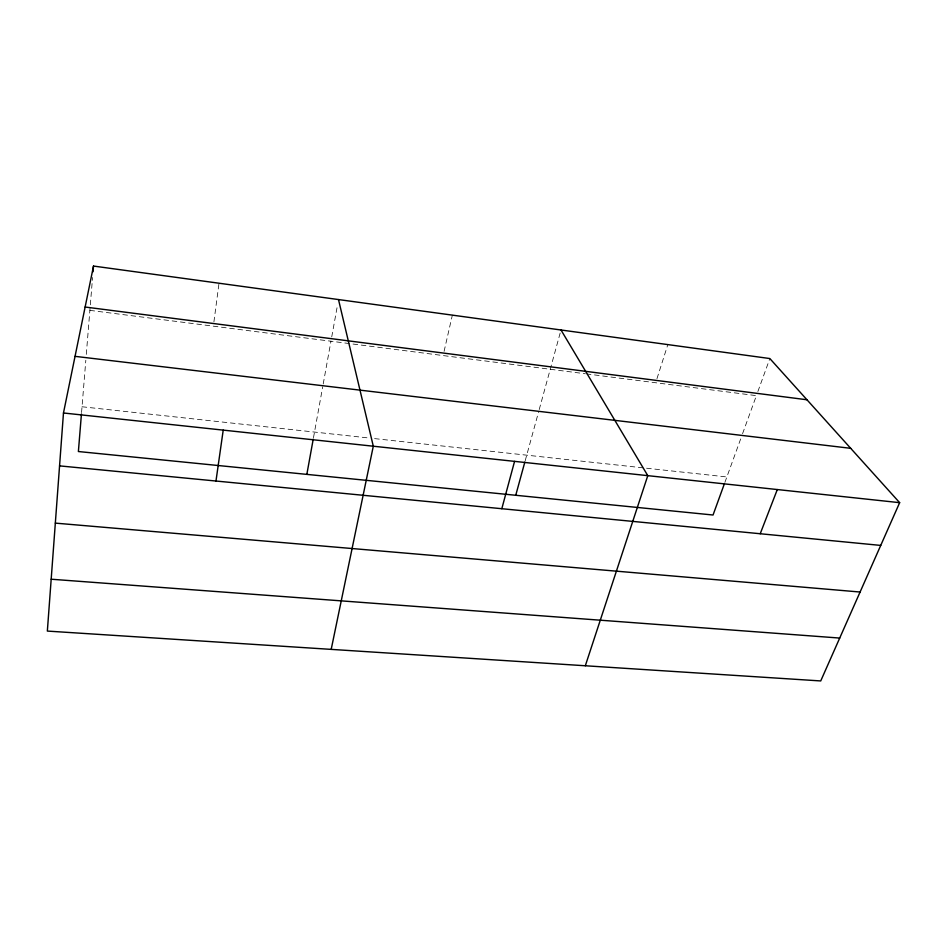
<?xml version="1.0" encoding="UTF-8"?>
<svg xmlns="http://www.w3.org/2000/svg" width="947" height="947" viewBox="0 0 947 947"><rect width="100%" height="100%" fill="white"/><g stroke="black" fill="none" stroke-linecap="round" stroke-linejoin="round"><path stroke-width="0.71" stroke-dasharray="4.74 3.55" d="M81.56 412.537L85.822 360.251M86.295 354.391L92.214 281.78M92.333 280.348L92.569 277.495M213.915 321.873L219.017 283.224M313.481 437.703L322.702 386.814M323.211 383.973L330.953 341.216M331.734 336.907L337.463 305.301M444.084 351.384L452.358 315.126M525.206 460.704L538.452 412.359M539.21 409.578L560.612 331.391M656.958 378.67L667.836 344.59M724.893 482.39L741.584 436.401M742.566 433.679L756.381 395.645L586.844 373.947M757.872 391.525L769.84 358.546M82.034 406.76L368.738 437.976M374.61 438.615L726.858 476.957M89.894 310.367L585.376 373.769"/><path stroke-width="1.42" d="M63.473 412.987L47.35 631.081L820.729 680.94L899.65 502.668L769.84 358.546L93.504 266.06L63.473 412.987L899.65 502.668M81.442 413.981L78.388 451.53L713.044 515.014L724.396 483.751M93.031 271.777L93.504 266.06M215.975 481.029L223.22 430.116M306.84 474.376L313.232 439.124M331.19 649.382L373.296 446.215L338.493 299.56M501.815 508.717L514.564 461.367M515.748 495.269L524.827 462.089M585.317 665.765L647.784 475.654L561.003 329.982M760.216 533.741L777.309 489.552M51.185 579.221L839.717 638.065M55.328 523.123L860.101 592.029M59.554 465.877L880.734 545.413M75.05 356.344L850.702 448.322M85.123 307.029L806.986 399.776"/></g></svg>
